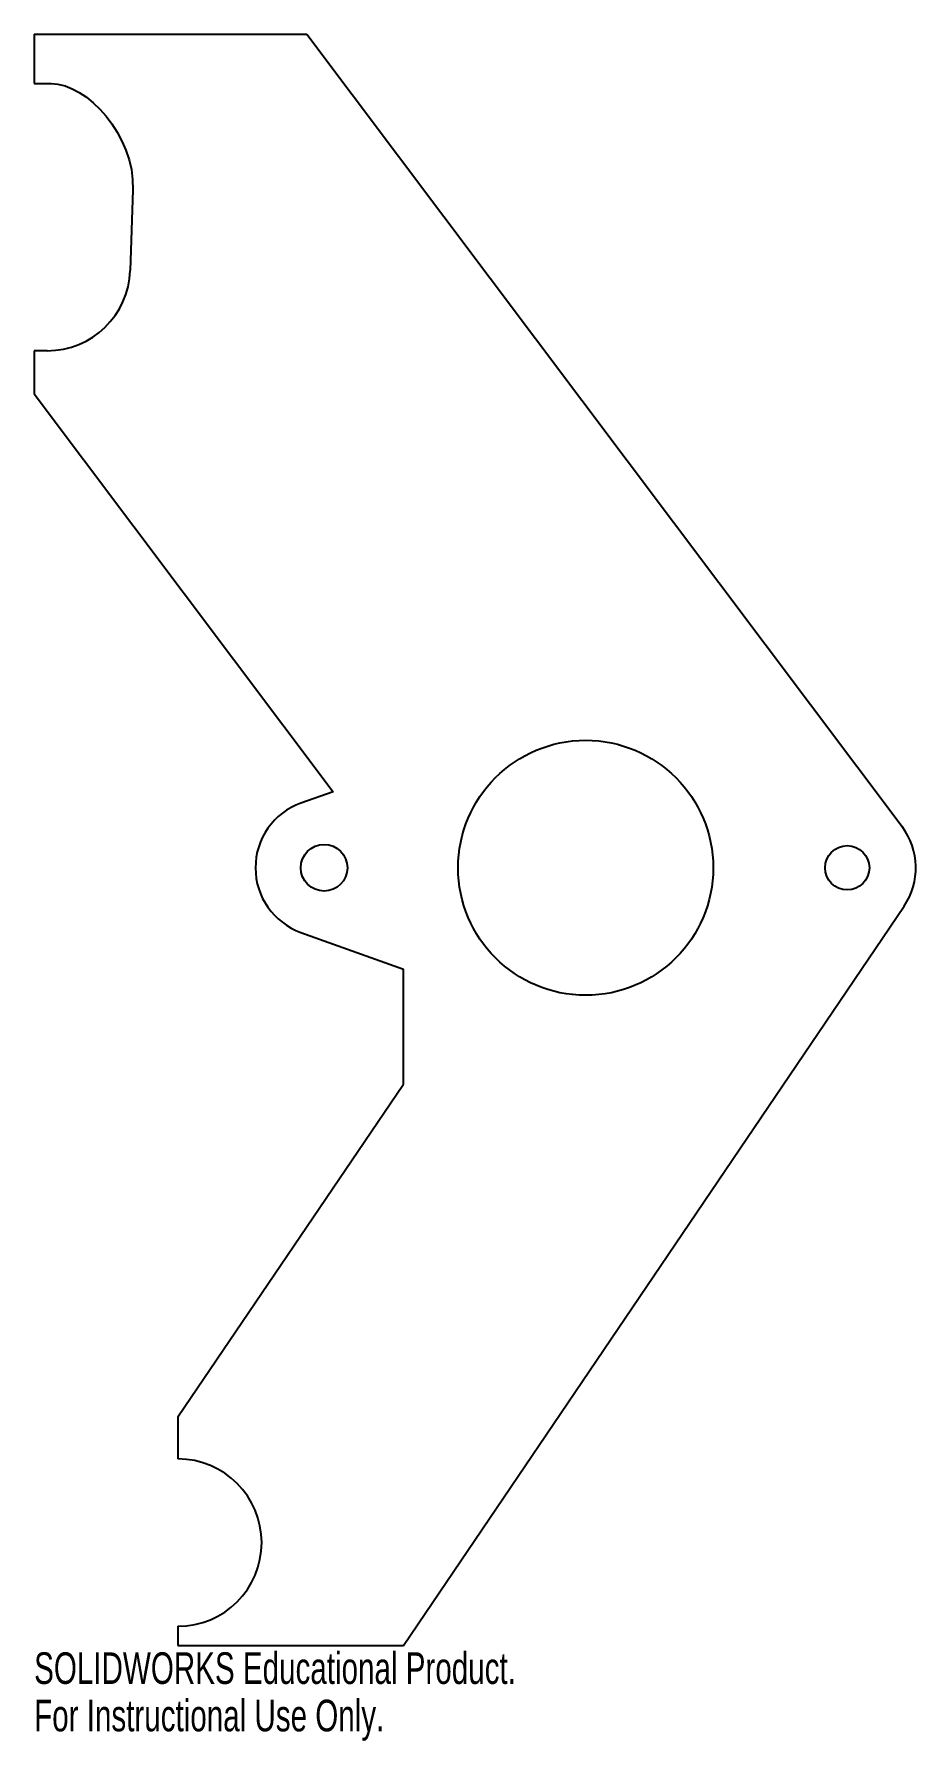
# Model space of a CAD drawing. Header units: millimetres. Extents: x -84 to 50, y -134 to 128.
import ezdxf

# ---------------------------------------------------------------- set-up
doc = ezdxf.new("R2010")
doc.units = ezdxf.units.MM
doc.styles.add('SLDTEXTSTYLE0', font='TXT', dxfattribs={"width": 0.7})

msp = doc.modelspace()

# ---------------------------------------------------------------- linework, layer by layer
at = {"color": 7, "linetype": 'Continuous', "lineweight": 25}
for p, q in [((-84.35, 127.5), (-84.35, 119.94)), ((-84.35, 127.5), (-42.65, 127.5)), ((-42.65, 127.5), (48.4, 6.31)), ((-84.35, 119.94), (-81.76, 119.94)), ((-69.25, 103.71), (-69.66, 91.37)), ((-84.35, 79.08), (-84.35, 72.5)), ((-82.35, 79.08), (-84.35, 79.08)), ((-84.35, 72.5), (-38.63, 11.64)), ((-38.63, 11.64), (-43.54, 9.88)), ((-27.88, -118.97), (48.69, -5.89)), ((-43.54, -9.88), (-27.88, -15.5)), ((-27.88, -33.07), (-27.88, -15.5)), ((-62.35, -83.97), (-27.88, -33.07)), ((-62.35, -83.97), (-62.35, -90.41)), ((-62.35, -116.01), (-62.35, -118.97)), ((-62.35, -118.97), (-27.88, -118.97))]:
    msp.add_line(p, q, dxfattribs=at)
for centre, radius in [((0, 0), 19.5), ((-40, 0), 3.57), ((40, 0), 3.39)]:
    msp.add_circle(centre, radius, dxfattribs=at)
for centre, radius, start, end in [((-82.35, 91.78), 12.7, 270, 358.1338), ((-40, 0), 10.5, 109.7246, 250.2754), ((40, 0), 10.5, 325.8956, 36.9153), ((-62.35, -103.21), 12.8, 270, 90)]:
    msp.add_arc(centre, radius, start, end, dxfattribs=at)
msp.add_open_spline([(-81.76, 119.94), (-76.25, 119.94), (-68.98, 112.01), (-69.25, 103.71)], degree=3, dxfattribs=at)

# ---------------------------------------------------------------- texts
at = {"color": 7, "linetype": 'Continuous', "char_height": 4.8336, "attachment_point": 1, "style": 'SLDTEXTSTYLE0'}
for s, insert in [('SOLIDWORKS Educational Product.', (-84.35, -119.99)), ('For Instructional Use Only.', (-84.35, -127.24))]:
    msp.add_mtext(s, dxfattribs=dict(at, insert=insert))

doc.saveas('drawing.dxf')
